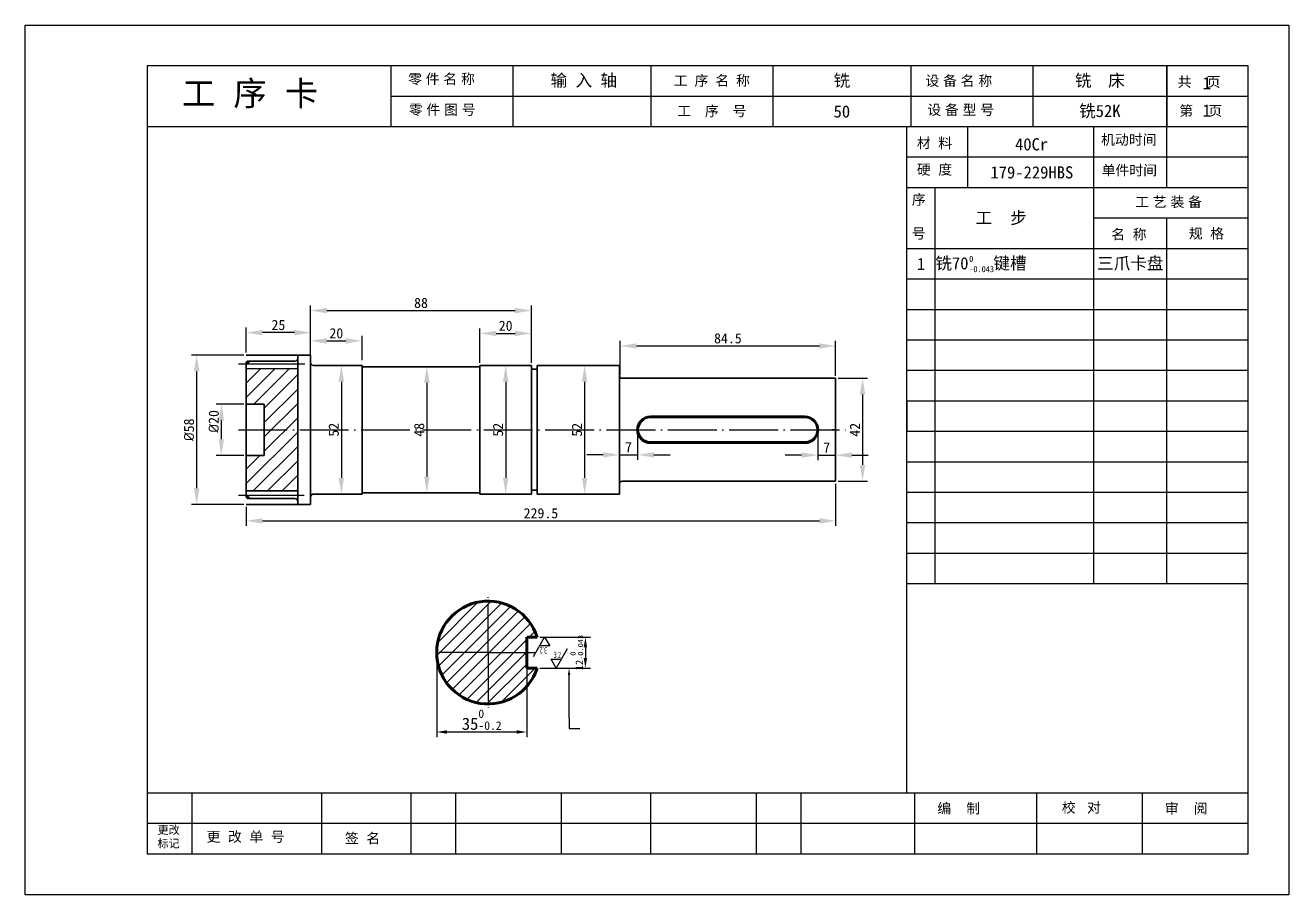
# Model space of a CAD drawing. Header units: millimetres. Extents: x -768 to 1998, y -1210 to -137.
# Drawn here: x 1022.4 to 1333.4, y -757.7 to -543.7 of the extents above; entities that cross this region are included whole.
import ezdxf

# ---------------------------------------------------------------- set-up
doc = ezdxf.new("R2010")
doc.units = ezdxf.units.MM
doc.header["$LTSCALE"] = 0.5
doc.header["$MEASUREMENT"] = 0
doc.linetypes.add('ACAD_ISO04W100', pattern=[30, 24, -3, 0, -3])
doc.layers.add('bx', color=4, linetype='Continuous', plot=False)
doc.layers.add('xi', color=7, linetype='Continuous', lineweight=35)
doc.layers.add('粗实线', color=7, linetype='Continuous', lineweight=70)
for name, color, linetype in [('中心线', 255, 'ACAD_ISO04W100'), ('剖面线', 2, 'Continuous'), ('尺寸标注', 255, 'Continuous'), ('标注线', 3, 'Continuous')]:
    doc.layers.add(name, color=color, linetype=linetype)
doc.styles.add('gbcbig1', font='gbenor.shx', dxfattribs={"width": 0.7, "height": 5, "bigfont": 'gbcbig.shx'})
doc.styles.get("Standard").update_dxf_attribs({"font": '', "height": 2.5})
doc.styles.get('Standard').set_extended_font_data('SimSun')
doc.dimstyles.new('DIN', dxfattribs={"dimtxt": 2.5, "dimasz": 4, "dimexe": 1.25, "dimexo": 0.625, "dimtad": 1, "dimdec": 4, "dimdsep": 46, "dimlunit": 6, "dimtxsty": 'Standard', "dimcen": 2.5, "dimadec": 0, "dimazin": 0, "dimtfac": 1, "dimtdec": 4, "dimtmove": 0, "dimatfit": 3, "dimfxl": 1, "dimtvp": 1, "dimtolj": 1, "dimtzin": 0, "dimarcsym": 0})
doc.dimstyles.new('ISO-25', dxfattribs={"dimtxt": 2.5, "dimasz": 2.5, "dimexe": 1.25, "dimexo": 0.625, "dimtad": 1, "dimdsep": 46, "dimtxsty": 'Standard', "dimcen": 2.5, "dimadec": 0, "dimazin": 0, "dimtp": 0.5, "dimtm": 0.3, "dimtfac": 1, "dimtmove": 0, "dimatfit": 3, "dimfxl": 1, "dimarcsym": 0})

# ---------------------------------------------------------------- blocks, each defined once
blk = doc.blocks.new('gxk1')
at = {"linetype": 'Continuous'}
for p, q in [((84, 7.5), (0, 7.5)), ((0, 0), (0, 7.5)), ((7, 0), (7, 7.5)), ((46, 0), (46, 7.5)), ((64, 0), (64, 7.5)), ((84, 0), (84, 7.5)), ((84, 0), (0, 0))]:
    blk.add_line(p, q, dxfattribs=at)
at = {"linetype": 'Continuous', "flags": 8}
for tag, p in [('XH', (0, 0)), ('GB', (7, 0)), ('MC', (46, 0)), ('GG', (64, 0))]:
    blk.add_attdef(tag, p, '', height=7, dxfattribs=at)
blk = doc.blocks.new('*D179')
at = {"layer": 'Defpoints', "color": 0, "transparency": 16777216}
for p in [(1123.63, -698.04), (1145.79, -698.05), (1145.79, -717.6)]:
    blk.add_point(p, dxfattribs=at)
at = {"layer": '标注线', "color": 0, "lineweight": -2, "transparency": 16777216}
for p, q in [((1123.63, -698.67), (1123.63, -718.85)), ((1145.79, -698.68), (1145.79, -718.85)), ((1126.13, -717.6), (1143.29, -717.6))]:
    blk.add_line(p, q, dxfattribs=at)
at = {"layer": '标注线', "color": 0, "transparency": 16777216}
for points in [[(1126.13, -717.18), (1126.13, -718.02), (1123.63, -717.6)], [(1143.29, -717.18), (1143.29, -718.02), (1145.79, -717.6)]]:
    blk.add_solid(points, dxfattribs=at)
at = {"layer": '标注线', "color": 0, "transparency": 16777216, "insert": (1134.71, -714.58), "char_height": 3, "attachment_point": 5}
blk.add_mtext('35{\\H0.7x;\\S0^ -0.2;}', dxfattribs=at)
blk = doc.blocks.new('*D180')
at = {"layer": 'Defpoints', "color": 0, "transparency": 16777216}
for p in [(1148.35, -694.25), (1148.36, -701.86), (1160.24, -701.86)]:
    blk.add_point(p, dxfattribs=at)
at = {"layer": '标注线', "color": 0, "lineweight": -2, "transparency": 16777216}
for p, q in [((1148.98, -694.25), (1161.49, -694.25)), ((1160.24, -696.75), (1160.24, -699.36)), ((1148.99, -701.86), (1161.49, -701.86))]:
    blk.add_line(p, q, dxfattribs=at)
at = {"layer": '标注线', "color": 0, "transparency": 16777216}
for points in [[(1159.82, -696.75), (1160.65, -696.75), (1160.24, -694.25)], [(1159.82, -699.36), (1160.65, -699.36), (1160.24, -701.86)]]:
    blk.add_solid(points, dxfattribs=at)
at = {"layer": '标注线', "color": 0, "transparency": 16777216, "insert": (1158.11, -698.05), "char_height": 3, "attachment_point": 5, "rotation": 90}
blk.add_mtext('{\\H0.625x;12\\H0.7x;\\S 0^ -0.043;}', dxfattribs=at)
blk = doc.blocks.new('*D181')
at = {"layer": 'Defpoints', "color": 0, "transparency": 16777216}
for p in [(1221.82, -655.88), (1076.75, -661.59), (1221.82, -665.64)]:
    blk.add_point(p, dxfattribs=at)
at = {"layer": 'xi', "color": 0, "lineweight": -2, "transparency": 16777216}
for p, q in [((1221.82, -656.51), (1221.82, -666.89)), ((1076.75, -662.21), (1076.75, -666.89)), ((1080.75, -665.64), (1217.82, -665.64))]:
    blk.add_line(p, q, dxfattribs=at)
at = {"layer": 'xi', "color": 0, "transparency": 16777216}
for points in [[(1080.75, -664.97), (1080.75, -666.31), (1076.75, -665.64)], [(1217.82, -664.97), (1217.82, -666.31), (1221.82, -665.64)]]:
    blk.add_solid(points, dxfattribs=at)
at = {"layer": 'xi', "color": 0, "transparency": 16777216, "insert": (1149.29, -663.77), "char_height": 2.5, "attachment_point": 5}
blk.add_mtext('\\A1;229.5', dxfattribs=at)
blk = doc.blocks.new('*D182')
at = {"layer": 'Defpoints', "color": 0, "transparency": 16777216}
for p in [(1099.27, -627.38), (1099.27, -659.05), (1100.16, -659.05)]:
    blk.add_point(p, dxfattribs=at)
at = {"layer": 'xi', "color": 0, "lineweight": -2, "transparency": 16777216}
for p, q in [((1099.89, -627.38), (1101.41, -627.38)), ((1100.16, -631.38), (1100.16, -655.05)), ((1099.89, -659.05), (1101.41, -659.05))]:
    blk.add_line(p, q, dxfattribs=at)
at = {"layer": 'xi', "color": 0, "transparency": 16777216}
for points in [[(1099.5, -631.38), (1100.83, -631.38), (1100.16, -627.38)], [(1099.5, -655.05), (1100.83, -655.05), (1100.16, -659.05)]]:
    blk.add_solid(points, dxfattribs=at)
at = {"layer": 'xi', "color": 0, "transparency": 16777216, "insert": (1098.29, -643.21), "char_height": 2.5, "attachment_point": 5, "rotation": 90}
blk.add_mtext('\\A1;52', dxfattribs=at)
blk = doc.blocks.new('*D183')
at = {"layer": 'Defpoints', "color": 0, "transparency": 16777216}
for p in [(1122.59, -627.7), (1121.2, -658.74), (1122.59, -658.74)]:
    blk.add_point(p, dxfattribs=at)
at = {"layer": 'xi', "color": 0, "lineweight": -2, "transparency": 16777216}
for p, q in [((1121.96, -627.7), (1119.95, -627.7)), ((1121.2, -631.7), (1121.2, -654.74)), ((1121.96, -658.74), (1119.95, -658.74))]:
    blk.add_line(p, q, dxfattribs=at)
at = {"layer": 'xi', "color": 0, "transparency": 16777216}
for points in [[(1120.53, -631.7), (1121.87, -631.7), (1121.2, -627.7)], [(1120.53, -654.74), (1121.87, -654.74), (1121.2, -658.74)]]:
    blk.add_solid(points, dxfattribs=at)
at = {"layer": 'xi', "color": 0, "transparency": 16777216, "insert": (1119.32, -643.22), "char_height": 2.5, "attachment_point": 5, "rotation": 90}
blk.add_mtext('\\A1;48', dxfattribs=at)
blk = doc.blocks.new('*D184')
at = {"layer": 'Defpoints', "color": 0, "transparency": 16777216}
for p in [(1140.61, -627.38), (1140.61, -659.05), (1140.61, -659.05)]:
    blk.add_point(p, dxfattribs=at)
at = {"layer": 'xi', "color": 0, "lineweight": -2, "transparency": 16777216}
for p, q in [((1139.99, -627.38), (1139.36, -627.38)), ((1140.61, -631.38), (1140.61, -655.05)), ((1139.99, -659.05), (1139.36, -659.05))]:
    blk.add_line(p, q, dxfattribs=at)
at = {"layer": 'xi', "color": 0, "transparency": 16777216}
for points in [[(1139.94, -631.38), (1141.28, -631.38), (1140.61, -627.38)], [(1139.94, -655.05), (1141.28, -655.05), (1140.61, -659.05)]]:
    blk.add_solid(points, dxfattribs=at)
at = {"layer": 'xi', "color": 0, "transparency": 16777216, "insert": (1138.74, -643.21), "char_height": 2.5, "attachment_point": 5, "rotation": 90}
blk.add_mtext('\\A1;52', dxfattribs=at)
blk = doc.blocks.new('*D185')
at = {"layer": 'Defpoints', "color": 0, "transparency": 16777216}
for p in [(1158.47, -627.38), (1158.47, -659.05), (1160.04, -659.05)]:
    blk.add_point(p, dxfattribs=at)
at = {"layer": 'xi', "color": 0, "lineweight": -2, "transparency": 16777216}
for p, q in [((1159.09, -627.38), (1161.29, -627.38)), ((1160.04, -631.38), (1160.04, -655.05)), ((1159.09, -659.05), (1161.29, -659.05))]:
    blk.add_line(p, q, dxfattribs=at)
at = {"layer": 'xi', "color": 0, "transparency": 16777216}
for points in [[(1159.37, -631.38), (1160.7, -631.38), (1160.04, -627.38)], [(1159.37, -655.05), (1160.7, -655.05), (1160.04, -659.05)]]:
    blk.add_solid(points, dxfattribs=at)
at = {"layer": 'xi', "color": 0, "transparency": 16777216, "insert": (1158.16, -643.21), "char_height": 2.5, "attachment_point": 5, "rotation": 90}
blk.add_mtext('\\A1;52', dxfattribs=at)
blk = doc.blocks.new('*D186')
at = {"layer": 'Defpoints', "color": 0, "transparency": 16777216}
for p in [(1221.82, -630.54), (1221.82, -655.88), (1228.45, -655.88)]:
    blk.add_point(p, dxfattribs=at)
at = {"layer": 'xi', "color": 0, "lineweight": -2, "transparency": 16777216}
for p, q in [((1222.45, -630.54), (1229.7, -630.54)), ((1228.45, -634.54), (1228.45, -651.88)), ((1222.45, -655.88), (1229.7, -655.88))]:
    blk.add_line(p, q, dxfattribs=at)
at = {"layer": 'xi', "color": 0, "transparency": 16777216}
for points in [[(1227.78, -634.54), (1229.12, -634.54), (1228.45, -630.54)], [(1227.78, -651.88), (1229.12, -651.88), (1228.45, -655.88)]]:
    blk.add_solid(points, dxfattribs=at)
at = {"layer": 'xi', "color": 0, "transparency": 16777216, "insert": (1226.58, -643.21), "char_height": 2.5, "attachment_point": 5, "rotation": 90}
blk.add_mtext('\\A1;42', dxfattribs=at)
blk = doc.blocks.new('*D187')
at = {"layer": 'Defpoints', "color": 0, "transparency": 16777216}
for p in [(1105.26, -621.34), (1092.6, -626.7), (1105.26, -626.7)]:
    blk.add_point(p, dxfattribs=at)
at = {"layer": 'xi', "color": 0, "lineweight": -2, "transparency": 16777216}
for p, q in [((1092.6, -626.08), (1092.6, -620.09)), ((1096.6, -621.34), (1101.26, -621.34)), ((1105.26, -626.08), (1105.26, -620.09))]:
    blk.add_line(p, q, dxfattribs=at)
at = {"layer": 'xi', "color": 0, "transparency": 16777216}
for points in [[(1096.6, -620.68), (1096.6, -622.01), (1092.6, -621.34)], [(1101.26, -620.68), (1101.26, -622.01), (1105.26, -621.34)]]:
    blk.add_solid(points, dxfattribs=at)
at = {"layer": 'xi', "color": 0, "transparency": 16777216, "insert": (1098.93, -619.47), "char_height": 2.5, "attachment_point": 5}
blk.add_mtext('\\A1;20', dxfattribs=at)
blk = doc.blocks.new('*D188')
at = {"layer": 'Defpoints', "color": 0, "transparency": 16777216}
for p in [(1146.94, -619.51), (1134.28, -627.38), (1146.94, -627.38)]:
    blk.add_point(p, dxfattribs=at)
at = {"layer": 'xi', "color": 0, "lineweight": -2, "transparency": 16777216}
for p, q in [((1134.28, -626.75), (1134.28, -618.26)), ((1146.94, -626.75), (1146.94, -618.26)), ((1138.28, -619.51), (1142.94, -619.51))]:
    blk.add_line(p, q, dxfattribs=at)
at = {"layer": 'xi', "color": 0, "transparency": 16777216}
for points in [[(1138.28, -618.84), (1138.28, -620.17), (1134.28, -619.51)], [(1142.94, -618.84), (1142.94, -620.17), (1146.94, -619.51)]]:
    blk.add_solid(points, dxfattribs=at)
at = {"layer": 'xi', "color": 0, "transparency": 16777216, "insert": (1140.61, -617.63), "char_height": 2.5, "attachment_point": 5}
blk.add_mtext('\\A1;20', dxfattribs=at)
blk = doc.blocks.new('*D189')
at = {"layer": 'Defpoints', "color": 0, "transparency": 16777216}
for p in [(1221.82, -622.59), (1168.8, -630.34), (1221.82, -630.54)]:
    blk.add_point(p, dxfattribs=at)
at = {"layer": 'xi', "color": 0, "lineweight": -2, "transparency": 16777216}
for p, q in [((1168.8, -629.71), (1168.8, -621.34)), ((1221.82, -629.91), (1221.82, -621.34)), ((1172.8, -622.59), (1217.82, -622.59))]:
    blk.add_line(p, q, dxfattribs=at)
at = {"layer": 'xi', "color": 0, "transparency": 16777216}
for points in [[(1172.8, -621.92), (1172.8, -623.26), (1168.8, -622.59)], [(1217.82, -621.92), (1217.82, -623.26), (1221.82, -622.59)]]:
    blk.add_solid(points, dxfattribs=at)
at = {"layer": 'xi', "color": 0, "transparency": 16777216, "insert": (1195.31, -620.72), "char_height": 2.5, "attachment_point": 5}
blk.add_mtext('\\A1;84.5', dxfattribs=at)
blk = doc.blocks.new('*D190')
at = {"layer": 'Defpoints', "color": 0, "transparency": 16777216}
for p in [(1146.94, -613.88), (1092.6, -624.85), (1146.94, -624.85)]:
    blk.add_point(p, dxfattribs=at)
at = {"layer": 'xi', "color": 0, "lineweight": -2, "transparency": 16777216}
for p, q in [((1092.6, -624.23), (1092.6, -612.63)), ((1146.94, -624.23), (1146.94, -612.63)), ((1096.6, -613.88), (1142.94, -613.88))]:
    blk.add_line(p, q, dxfattribs=at)
at = {"layer": 'xi', "color": 0, "transparency": 16777216}
for points in [[(1096.6, -613.21), (1096.6, -614.55), (1092.6, -613.88)], [(1142.94, -613.21), (1142.94, -614.55), (1146.94, -613.88)]]:
    blk.add_solid(points, dxfattribs=at)
at = {"layer": 'xi', "color": 0, "transparency": 16777216, "insert": (1119.77, -612.01), "char_height": 2.5, "attachment_point": 5}
blk.add_mtext('\\A1;88', dxfattribs=at)
blk = doc.blocks.new('*D191')
at = {"layer": 'Defpoints', "color": 0, "transparency": 16777216}
for p in [(1076.75, -619.3), (1076.75, -624.85), (1092.6, -624.85)]:
    blk.add_point(p, dxfattribs=at)
at = {"layer": 'xi', "color": 0, "lineweight": -2, "transparency": 16777216}
for p, q in [((1076.75, -624.23), (1076.75, -618.05)), ((1092.6, -624.23), (1092.6, -618.05)), ((1088.6, -619.3), (1080.75, -619.3))]:
    blk.add_line(p, q, dxfattribs=at)
at = {"layer": 'xi', "color": 0, "transparency": 16777216}
for points in [[(1080.75, -618.64), (1080.75, -619.97), (1076.75, -619.3)], [(1088.6, -618.64), (1088.6, -619.97), (1092.6, -619.3)]]:
    blk.add_solid(points, dxfattribs=at)
at = {"layer": 'xi', "color": 0, "transparency": 16777216, "insert": (1084.67, -617.43), "char_height": 2.5, "attachment_point": 5}
blk.add_mtext('\\A1;25', dxfattribs=at)
blk = doc.blocks.new('*D192')
at = {"layer": 'Defpoints', "color": 0, "transparency": 16777216}
for p in [(1070.63, -636.88), (1076.75, -636.88), (1076.75, -649.54)]:
    blk.add_point(p, dxfattribs=at)
at = {"layer": 'xi', "color": 0, "lineweight": -2, "transparency": 16777216}
for p, q in [((1076.12, -636.88), (1069.38, -636.88)), ((1070.63, -645.54), (1070.63, -640.88)), ((1076.12, -649.54), (1069.38, -649.54))]:
    blk.add_line(p, q, dxfattribs=at)
at = {"layer": 'xi', "color": 0, "transparency": 16777216}
for points in [[(1069.97, -640.88), (1071.3, -640.88), (1070.63, -636.88)], [(1069.97, -645.54), (1071.3, -645.54), (1070.63, -649.54)]]:
    blk.add_solid(points, dxfattribs=at)
at = {"layer": 'xi', "color": 0, "transparency": 16777216, "insert": (1068.76, -641.15), "char_height": 2.5, "attachment_point": 5, "rotation": 90}
blk.add_mtext('\\A1;{\\fISOCPEUR|b0|i0|c0|p34;%%C}20', dxfattribs=at)
blk = doc.blocks.new('*D193')
at = {"layer": 'Defpoints', "color": 0, "transparency": 16777216}
for p in [(1064.55, -624.85), (1076.75, -624.85), (1076.75, -661.59)]:
    blk.add_point(p, dxfattribs=at)
at = {"layer": 'xi', "color": 0, "lineweight": -2, "transparency": 16777216}
for p, q in [((1076.12, -624.85), (1063.3, -624.85)), ((1064.55, -657.59), (1064.55, -628.85)), ((1076.12, -661.59), (1063.3, -661.59))]:
    blk.add_line(p, q, dxfattribs=at)
at = {"layer": 'xi', "color": 0, "transparency": 16777216}
for points in [[(1063.88, -628.85), (1065.22, -628.85), (1064.55, -624.85)], [(1063.88, -657.59), (1065.22, -657.59), (1064.55, -661.59)]]:
    blk.add_solid(points, dxfattribs=at)
at = {"layer": 'xi', "color": 0, "transparency": 16777216, "insert": (1062.67, -643.22), "char_height": 2.5, "attachment_point": 5, "rotation": 90}
blk.add_mtext('\\A1;{\\fISOCPEUR|b0|i0|c0|p34;%%C}58', dxfattribs=at)
blk = doc.blocks.new('*D194')
at = {"layer": 'Defpoints', "color": 0, "transparency": 16777216}
for p in [(1168.61, -643.21), (1173.1, -643.21), (1173.1, -649.38)]:
    blk.add_point(p, dxfattribs=at)
at = {"layer": '尺寸标注', "color": 0, "lineweight": -2, "transparency": 16777216}
for p, q in [((1168.61, -643.83), (1168.61, -650.63)), ((1173.1, -643.84), (1173.1, -650.63)), ((1164.61, -649.38), (1160.61, -649.38)), ((1168.61, -649.38), (1173.1, -649.38)), ((1177.1, -649.38), (1181.1, -649.38))]:
    blk.add_line(p, q, dxfattribs=at)
at = {"layer": '尺寸标注', "color": 0, "transparency": 16777216}
for points in [[(1164.61, -648.71), (1164.61, -650.05), (1168.61, -649.38)], [(1177.1, -648.71), (1177.1, -650.05), (1173.1, -649.38)]]:
    blk.add_solid(points, dxfattribs=at)
at = {"layer": '尺寸标注', "color": 0, "transparency": 16777216, "insert": (1170.85, -647.5), "char_height": 2.5, "attachment_point": 5}
blk.add_mtext('\\A1;7', dxfattribs=at)
blk = doc.blocks.new('*D195')
at = {"layer": 'Defpoints', "color": 0, "transparency": 16777216}
for p in [(1217.44, -643.21), (1221.82, -643.22), (1221.82, -649.46)]:
    blk.add_point(p, dxfattribs=at)
at = {"layer": '尺寸标注', "color": 0, "lineweight": -2, "transparency": 16777216}
for p, q in [((1217.44, -643.84), (1217.44, -650.71)), ((1221.82, -643.85), (1221.82, -650.71)), ((1213.44, -649.46), (1209.44, -649.46)), ((1217.44, -649.46), (1221.82, -649.46)), ((1225.82, -649.46), (1229.82, -649.46))]:
    blk.add_line(p, q, dxfattribs=at)
at = {"layer": '尺寸标注', "color": 0, "transparency": 16777216}
for points in [[(1213.44, -648.79), (1213.44, -650.12), (1217.44, -649.46)], [(1225.82, -648.79), (1225.82, -650.12), (1221.82, -649.46)]]:
    blk.add_solid(points, dxfattribs=at)
at = {"layer": '尺寸标注', "color": 0, "transparency": 16777216, "insert": (1219.63, -647.58), "char_height": 2.5, "attachment_point": 5}
blk.add_mtext('\\A1;7', dxfattribs=at)

msp = doc.modelspace()

# ---------------------------------------------------------------- hatches: boundary and pattern name
h = msp.add_hatch()
h.set_pattern_fill('ANSI31', color=0, scale=20, angle=180)
h.set_pattern_definition([(225, (620.6386, -1137.3161), (1.767767, -1.767767), [])])
h.paths.add_polyline_path([(1076.74979, -658.25778), (1086.0916, -658.25778), (1089.41585, -658.25778), (1089.41585, -643.21456), (1081.1819, -643.21456), (1081.1819, -649.54759), (1076.74979, -649.54759)])
h.paths.add_polyline_path([(1076.74979, -636.87545), (1081.1819, -636.87545), (1081.1819, -643.21456), (1089.41585, -643.21456), (1089.41585, -628.19498), (1076.74979, -628.17133)])
at = {"layer": '剖面线'}
h = msp.add_hatch(dxfattribs=at)
h.set_pattern_fill('ANSI31', color=256, scale=0.675523)
h.set_pattern_definition([(45, (1081.1361, -747.3789), (-1.516593, 1.516593), [])])
edge = h.paths.add_edge_path()
edge.add_arc((1136.28111, -698.04878), 12.6539, 17.481332, 342.4641439)
edge.add_line((1148.34697, -701.86144), (1145.78977, -701.86144))
edge.add_line((1145.78977, -701.86144), (1145.78977, -694.24761))
edge.add_line((1145.78977, -694.24761), (1148.35059, -694.24761))

# ---------------------------------------------------------------- linework, layer by layer
at = {"color": 0, "linetype": 'ByBlock'}
for p, q in [((1323.36011, -553.65532), (1052.36011, -553.65532)), ((1052.36011, -553.65532), (1052.36011, -747.65532)), ((1112.36011, -553.65532), (1112.36011, -568.65532)), ((1142.36011, -553.65532), (1142.36011, -568.65532)), ((1176.36011, -553.65532), (1176.36011, -568.65532)), ((1206.36011, -553.65532), (1206.36011, -568.65532)), ((1240.36011, -553.65532), (1240.36011, -568.65532)), ((1270.36011, -553.65532), (1270.36011, -568.65532)), ((1303.36011, -583.65532), (1303.36011, -553.65532)), ((1303.36011, -553.65532), (1303.36011, -568.65532)), ((1323.36011, -747.65532), (1323.36011, -553.65532)), ((1323.36011, -561.15532), (1112.36011, -561.15532)), ((1323.36011, -568.65532), (1052.36011, -568.65532)), ((1239.36011, -732.65532), (1239.36011, -568.65532)), ((1254.36011, -583.65532), (1254.36011, -568.65532)), ((1285.36011, -598.65532), (1285.36011, -568.65532)), ((1323.36011, -576.15532), (1239.36011, -576.15532)), ((1323.36011, -583.65532), (1239.36011, -583.65532)), ((1246.36011, -598.65532), (1246.36011, -583.65532)), ((1323.36011, -591.15532), (1285.36011, -591.15532)), ((1303.36011, -598.65532), (1303.36011, -591.15532)), ((1323.36011, -598.65532), (1239.36011, -598.65532)), ((1239.36011, -636.15532), (1239.36011, -643.65532)), ((1323.36011, -732.65532), (1052.36011, -732.65532)), ((1063.36011, -732.65532), (1063.36011, -747.65532)), ((1095.36011, -747.65532), (1095.36011, -732.65532)), ((1117.36011, -747.65532), (1117.36011, -732.65532)), ((1128.36011, -747.65532), (1128.36011, -732.65532)), ((1154.36011, -747.65532), (1154.36011, -732.65532)), ((1176.36011, -747.65532), (1176.36011, -732.65532)), ((1202.36011, -747.65532), (1202.36011, -732.65532)), ((1213.36011, -747.65532), (1213.36011, -732.65532)), ((1241.36011, -747.65532), (1241.36011, -732.65532)), ((1271.36011, -747.65532), (1271.36011, -732.65532)), ((1297.36011, -747.65532), (1297.36011, -732.65532)), ((1323.36011, -740.15532), (1052.36011, -740.15532)), ((1323.36011, -747.65532), (1052.36011, -747.65532))]:
    msp.add_line(p, q, dxfattribs=at)
at = {"color": 0, "linetype": 'ByBlock', "lineweight": 30}
msp.add_line((1052.36011, -568.65532), (1052.36011, -568.65532), dxfattribs=at)
for p, q in [((1091.17964, -627.07496), (1074.85495, -627.07496)), ((1091.01279, -659.3778), (1074.85495, -659.3778))]:
    msp.add_line(p, q)
at = {"layer": 'bx', "color": 0, "linetype": 'ByBlock'}
msp.add_lwpolyline([(1022.36011, -543.65532), (1333.36011, -543.65532), (1333.36011, -757.65532), (1022.36011, -757.65532)], close=True, dxfattribs=at)
at = {"layer": 'xi', "color": 0}
for p, q in [((1089.41585, -624.85316), (1076.74979, -624.85316)), ((1076.74979, -659.50885), (1076.74979, -626.94391)), ((1221.82041, -643.22064), (1221.82041, -630.53634)), ((1221.82041, -630.53634), (1221.82041, -655.88062)), ((1076.74979, -643.20848), (1076.74979, -659.50885)), ((1220.86725, -643.20848), (1221.82041, -643.22064)), ((1221.82041, -643.22064), (1221.82041, -643.22064)), ((1219.54453, -655.88062), (1220.86725, -655.88062)), ((1220.86725, -655.88062), (1221.82041, -655.88062)), ((1092.59756, -661.58811), (1076.74979, -661.58811))]:
    msp.add_line(p, q, dxfattribs=at)
at = {"layer": 'xi'}
for p, q in [((1089.41585, -624.85316), (1092.59756, -624.85316)), ((1089.41585, -624.85924), (1089.41585, -625.63677)), ((1089.41585, -624.85924), (1092.59756, -624.85924)), ((1092.59756, -624.85316), (1092.59756, -626.70342)), ((1092.59756, -624.85924), (1092.59756, -626.7095)), ((1076.74979, -627.07496), (1076.74979, -626.94391)), ((1076.74979, -627.07496), (1076.74979, -628.17133)), ((1076.74979, -628.16525), (1076.74979, -636.87545)), ((1076.74979, -628.17133), (1076.74979, -636.88153)), ((1076.74979, -628.17133), (1089.41585, -628.19498)), ((1077.38141, -626.31229), (1088.74033, -626.31229)), ((1089.41585, -625.63677), (1089.41585, -658.25778)), ((1092.59756, -659.72569), (1092.59756, -626.70342)), ((1092.59756, -659.73177), (1092.59756, -626.7095)), ((1093.27309, -627.37894), (1105.26362, -627.37894)), ((1105.26362, -627.37894), (1105.26362, -659.05017)), ((1105.26362, -627.70049), (1134.27734, -627.70049)), ((1134.27734, -627.70049), (1134.27734, -627.37894)), ((1134.27734, -627.37894), (1146.94408, -627.37894)), ((1134.27734, -627.70049), (1134.27734, -659.05017)), ((1146.94408, -627.37894), (1146.94408, -658.10917)), ((1148.3262, -627.37894), (1148.3262, -659.05017)), ((1168.60608, -627.37894), (1148.3262, -627.37894)), ((1168.60608, -629.86082), (1168.60608, -627.37894)), ((1146.94408, -628.31995), (1148.3262, -628.31995)), ((1168.60608, -656.55614), (1168.60608, -629.86082)), ((1169.2816, -630.53634), (1221.82041, -630.53634)), ((1221.82041, -631.50166), (1221.82041, -654.93961)), ((1076.74979, -636.87545), (1081.1819, -636.87545)), ((1076.74979, -649.54151), (1076.74979, -636.87545)), ((1076.74979, -636.88153), (1081.1819, -636.88153)), ((1076.74979, -649.54759), (1076.74979, -636.88153)), ((1081.1819, -636.87545), (1081.1819, -649.54151)), ((1081.1819, -636.88153), (1081.1819, -649.54759)), ((1081.1819, -649.54151), (1076.74979, -649.54151)), ((1076.74979, -649.54151), (1076.74979, -658.2517)), ((1081.1819, -649.54759), (1076.74979, -649.54759)), ((1076.74979, -649.54759), (1076.74979, -658.25778)), ((1220.86725, -655.88062), (1169.2816, -655.88062)), ((1076.74979, -658.25778), (1086.0916, -658.25778)), ((1076.74979, -658.25778), (1076.74979, -659.50885)), ((1086.0916, -658.25778), (1089.41585, -658.25778)), ((1089.41585, -658.25778), (1089.41585, -661.58811)), ((1105.26362, -659.05017), (1093.27309, -659.05017)), ((1134.27734, -658.74078), (1105.26362, -658.74078)), ((1146.94408, -659.05017), (1134.27734, -659.05017)), ((1146.94408, -658.10917), (1146.94408, -659.05017)), ((1146.94408, -658.10917), (1148.3262, -658.10917)), ((1148.3262, -659.05017), (1168.60608, -659.05017)), ((1168.60608, -656.55614), (1168.60608, -659.05017)), ((1077.38141, -660.12898), (1088.74033, -660.12898)), ((1092.59756, -661.58811), (1092.59756, -659.72569)), ((1092.59756, -661.59419), (1092.59756, -659.73177))]:
    msp.add_line(p, q, dxfattribs=at)
for centre, start, end in [((1088.74033, -625.63677), 270, 0), ((1093.27309, -626.70342), 180, 270), ((1093.27309, -626.7095), 180, 270), ((1169.2816, -629.86082), 180, 270), ((1169.2816, -656.55614), 90, 180), ((1093.27309, -659.72569), 90, 180), ((1093.27309, -659.73177), 90, 180), ((1088.74033, -660.8045), 0, 90)]:
    msp.add_arc(centre, 0.67552, start, end, dxfattribs=at)
at = {"layer": '中心线'}
for p, q in [((1074.85495, -643.21456), (1225.06157, -643.21456)), ((1136.28111, -698.04878), (1136.28111, -683.48788)), ((1136.28111, -698.04878), (1122.87603, -698.04878)), ((1136.28111, -698.04878), (1147.75555, -698.04878)), ((1136.28111, -698.04878), (1136.28111, -712.62117))]:
    msp.add_line(p, q, dxfattribs=at)
at = {"layer": '标注线'}
for p, q in [((1147.43245, -699.05886), (1150.19824, -694.24761)), ((1151.46847, -696.43275), (1148.94294, -696.43275)), ((1150.19824, -694.24761), (1151.46847, -696.43275)), ((1153.03408, -701.86144), (1151.78677, -699.71573)), ((1151.78677, -699.71573), (1154.26674, -699.71573)), ((1155.74997, -697.13699), (1153.03408, -701.86144)), ((1156.2158, -714.22826), (1156.2158, -703.55024)), ((1156.2158, -714.22826), (1156.2158, -716.74389)), ((1156.2158, -716.74389), (1158.86047, -716.73848))]:
    msp.add_line(p, q, dxfattribs=at)
msp.add_solid([(1155.93433, -703.55024), (1156.49727, -703.55024), (1156.2158, -701.86144)], dxfattribs=at)
at = {"layer": '粗实线'}
for p, q in [((1076.74979, -626.94391), (1077.38141, -626.31229)), ((1214.27488, -640.05108), (1176.26455, -640.05108)), ((1176.26455, -646.37803), (1214.27488, -646.37803)), ((1076.74979, -659.50885), (1077.38141, -660.12898)), ((1148.35059, -694.24761), (1145.78977, -694.24761)), ((1145.78977, -694.24761), (1145.78977, -701.86144)), ((1145.78977, -701.86144), (1148.34697, -701.86144))]:
    msp.add_line(p, q, dxfattribs=at)
for centre, radius, start, end in [((1176.26455, -643.21456), 3.16347, 90, 270), ((1214.27488, -643.21456), 3.16347, 270, 90), ((1136.28111, -698.04878), 12.6539, 17.481332, 342.4641439)]:
    msp.add_arc(centre, radius, start, end, dxfattribs=at)

# ---------------------------------------------------------------- block references
at = {"color": 0, "linetype": 'ByBlock'}
for p in [(1239.36011, -606.15532), (1239.36011, -613.65532), (1239.36011, -621.15532), (1239.36011, -628.65532), (1239.36011, -636.15532), (1239.36011, -643.65532), (1239.36011, -651.15532), (1239.36011, -658.65532), (1239.36011, -666.15532), (1239.36011, -673.65532), (1239.36011, -681.15532)]:
    msp.add_blockref('gxk1', p, dxfattribs=at)

# ---------------------------------------------------------------- texts
at = {"color": 0, "linetype": 'ByBlock', "attachment_point": 1}
for s, insert, char_height, width in [('{\\fￋￎￌ￥|b0|i0|c134|p2;工  序  卡}', (1060.96062, -557.40551), 6, 58.6449659), ('{\\fￋￎￌ￥|b0|i0|c134|p2;共    页}', (1306.00555, -556.32719), 2.5, 17.6706), ('{\\fￋￎￌ￥|b0|i0|c134|p2;第    页}', (1306.43654, -563.43027), 2.5, 18.5326), ('{\\fￋￎￌ￥|b0|i0|c134|p2;机动时间}', (1287.16921, -570.55463), 2.5, 18), ('{\\fￋￎￌ￥|b0|i0|c134|p2;单件时间}', (1287.30559, -578.09854), 2.5, 18), ('{\\fￋￎￌ￥|b0|i0|c134|p2;工    步}', (1256.25769, -589.55501), 3, 28.7499)]:
    msp.add_mtext(s, dxfattribs=dict(at, insert=insert, char_height=char_height, width=width))
at = {"color": 0, "linetype": 'ByBlock', "lineweight": 30, "attachment_point": 1}
for s, insert, char_height, width in [('\\fￋￎￌ￥|b0|i0|c134|p2;零 件 名 称', (1116.60299, -555.60639), 2.5, 36.6), ('\\fￋￎￌ￥|b0|i0|c134|p2;零 件 图 号', (1116.76294, -563.1885), 2.5, 30), ('\\fￋￎￌ￥|b0|i0|c134|p2;设 备 型 号', (1244.41013, -563.21228), 2.5, 29.4), ('{\\fￋￎￌ￥|b0|i0|c134|p2;材  料}', (1241.827, -571.38519), 2.5, 15), ('{\\fￋￎￌ￥|b0|i0|c134|p2;硬  度}', (1241.827, -577.90566), 2.5, 14.2145265), ('{\\fￋￎￌ￥|b0|i0|c134|p2;序\\P\\P号}', (1240.59288, -585.316), 2.5, 5.073), ('{\\fￋￎￌ￥|b0|i0|c134|p2;工 艺 装 备}', (1295.56924, -585.88907), 2.5, 38.2164), ('{\\fￋￎￌ￥|b0|i0|c134|p2;名  称}', (1289.68551, -593.85888), 2.5, 17.7554), ('{\\fￋￎￌ￥|b0|i0|c134|p2;规  格}', (1308.75896, -593.65536), 2.5, 29.7614), ('{\\fￋￎￌ￥|b0|i0|c134|p2;编    制}', (1246.86011, -735.15532), 2.5, 30), ('{\\fￋￎￌ￥|b0|i0|c134|p2;校   对}', (1277.5086, -734.93941), 2.5, 26), ('{\\fￋￎￌ￥|b0|i0|c134|p2;审    阅}', (1302.86011, -735.15532), 2.5, 26), ('{\\fￋￎￌ￥|b0|i0|c134|p2;更改\\P标记}', (1054.90783, -740.70653), 2, 9), ('{\\fￋￎￌ￥|b0|i0|c134|p2;更  改  单  号}', (1066.98311, -742.12236), 2.5, 30.9400451), ('{\\fￋￎￌ￥|b0|i0|c134|p2;签  名}', (1101.03836, -742.50615), 2.5, 18.2414)]:
    msp.add_mtext(s, dxfattribs=dict(at, insert=insert, char_height=char_height, width=width))
for s, insert, char_height, width, attachment_point in [('{\\fKaiTi_GB2312|b0|i0|c134|p49;输 入 轴}', (1159.84349, -557.36861), 3, 34, 5), ('工 序 名 称', (1191.36011, -557.40532), 2.5, 30, 5), ('1', (1312.18092, -556.38912), 3, 6.1620423, 1), ('工  序  号', (1191.36011, -564.90532), 2.5, 30, 5), ('1', (1312.14674, -563.11966), 3, 6.1620423, 1), ('40Cr', (1270.06553, -572.977), 3, 31, 5)]:
    msp.add_mtext(s, dxfattribs=dict(insert=insert, char_height=char_height, width=width, attachment_point=attachment_point))
at = {"color": 0, "linetype": 'ByBlock', "lineweight": 40, "insert": (1243.94151, -556.06092), "char_height": 2.5, "width": 26.4, "attachment_point": 1}
msp.add_mtext('\\fￋￎￌ￥|b0|i0|c134|p2;设 备 名 称', dxfattribs=at)
at = {"layer": 'xi'}
for s, insert, char_height, width, attachment_point in [('{\\fKaiTi_GB2312|b0|i0|c134|p49;铣}', (1223.36011, -557.40532), 3, 34, 5), ('{\\fKaiTi_GB2312|b0|i0|c134|p49;铣  床}', (1286.86011, -557.40532), 3, 33, 5), ('{\\fKaiTi_GB2312|b0|i0|c134|p49;铣}52K', (1286.86011, -564.90532), 3, 33, 5), ('50', (1223.36011, -564.90532), 3, 34, 5), ('179-229HBS', (1270.13225, -579.88747), 3, 31, 5), ('1', (1242.86011, -602.40532), 3, 7, 5), ('铣70   键槽', (1246.36011, -602.40532), 3, 39, 4), ('0\\P-0.043', (1254.70554, -600.4251), 1.5, 41.8983294, 1), ('{\\fKaiTi_GB2312|b0|i0|c134|p49;三爪卡盘}', (1294.36011, -602.40532), 3, 18, 5)]:
    msp.add_mtext(s, dxfattribs=dict(at, insert=insert, char_height=char_height, width=width, attachment_point=attachment_point))
at = {"layer": '标注线', "insert": (1150.86424, -698.30888), "char_height": 1.537279, "attachment_point": 1, "rotation": 180, "style": 'gbcbig1'}
msp.add_mtext_dynamic_manual_height_columns('3.2', width=18.0586218, gutter_width=25, heights=[0], dxfattribs=at)
at = {"layer": '标注线', "insert": (1152.38009, -697.87344), "char_height": 1.509544, "attachment_point": 1, "style": 'gbcbig1'}
msp.add_mtext_dynamic_manual_height_columns('3.2', width=18.0586218, gutter_width=25, heights=[0], dxfattribs=at)

# ---------------------------------------------------------------- dimensions: what is measured, and where the dimension line sits
at = {"layer": 'xi', "color": 0}
for base, p1, p2, text, picture, middle in [((1146.94408, -613.88051), (1092.59756, -624.85316), (1146.94408, -624.85316), '88', '*D190', (1119.77082, -612.00551)), ((1105.26362, -621.34285), (1092.59756, -626.70342), (1105.26362, -626.70342), '20', '*D187', (1098.93059, -619.46785)), ((1221.82041, -622.59128), (1168.80393, -630.33848), (1221.82041, -630.53634), '84.5', '*D189', (1195.31217, -620.71628)), ((1221.82041, -665.64026), (1076.74979, -661.58811), (1221.82041, -655.88062), '229.5', '*D181', (1149.2851, -663.76526))]:
    dim = msp.add_linear_dim(base=base, p1=p1, p2=p2, text=text, dimstyle='DIN', dxfattribs=at)
    dim.commit()
    dim.dimension.update_dxf_attribs({"geometry": picture, "text_midpoint": middle})
for base, p1, p2, angle, text, picture, middle in [((1076.74979, -619.30455), (1092.59756, -624.85316), (1076.74979, -624.85316), 180, '25', '*D191', (1084.67368, -617.42955)), ((1064.54836, -624.85316), (1076.74979, -661.58811), (1076.74979, -624.85316), 270, '{\\fISOCPEUR|b0|i0|c0|p34;%%C}58', '*D193', (1062.67336, -643.22064)), ((1100.16261, -659.05017), (1099.26836, -627.37894), (1099.26836, -659.05017), 90, '52', '*D182', (1098.28761, -643.21456)), ((1121.19995, -658.74078), (1122.58703, -627.70049), (1122.58703, -658.74078), 90, '48', '*D183', (1119.32495, -643.22064)), ((1140.61071, -659.05017), (1140.61071, -627.37894), (1140.61071, -659.05017), 90, '52', '*D184', (1138.73571, -643.21456)), ((1160.03812, -659.05017), (1158.46614, -627.37894), (1158.46614, -659.05017), 90, '52', '*D185', (1158.16312, -643.21456)), ((1228.45084, -655.88062), (1221.82041, -630.53634), (1221.82041, -655.88062), 90, '42', '*D186', (1226.57584, -643.20848))]:
    dim = msp.add_linear_dim(base=base, p1=p1, p2=p2, angle=angle, text=text, dimstyle='DIN', dxfattribs=at)
    dim.commit()
    dim.dimension.update_dxf_attribs({"geometry": picture, "text_midpoint": middle})
dim = msp.add_linear_dim(base=(1146.94408, -619.50822), p1=(1134.27734, -627.37894), p2=(1146.94408, -627.37894), text='20', dimstyle='DIN', dxfattribs=at)
dim.commit()
dim.dimension.update_dxf_attribs({"geometry": '*D188', "text_midpoint": (1140.61071, -619.50822), "dimtype": 160})
dim = msp.add_linear_dim(base=(1070.63212, -636.87545), p1=(1076.74979, -649.54151), p2=(1076.74979, -636.87545), angle=270, text='{\\fISOCPEUR|b0|i0|c0|p34;%%C}20', dimstyle='DIN', dxfattribs=at)
dim.commit()
dim.dimension.update_dxf_attribs({"geometry": '*D192', "text_midpoint": (1070.63212, -641.15358), "dimtype": 160})
at = {"layer": '尺寸标注', "color": 0}
dim = msp.add_linear_dim(base=(1173.10107, -649.37908), p1=(1168.60608, -643.20848), p2=(1173.10107, -643.21205), text='7', dimstyle='DIN', dxfattribs=at)
dim.commit()
dim.dimension.update_dxf_attribs({"geometry": '*D194', "text_midpoint": (1170.85358, -647.50408)})
dim = msp.add_linear_dim(base=(1221.82041, -649.45661), p1=(1217.43836, -643.21456), p2=(1221.82041, -643.22064), text='7', dimstyle='DIN', dxfattribs=at)
dim.commit()
dim.dimension.update_dxf_attribs({"geometry": '*D195', "text_midpoint": (1219.62939, -649.45661), "dimtype": 160})
at = {"layer": '标注线'}
dim = msp.add_linear_dim(base=(1160.23804, -701.86144), p1=(1148.35059, -694.24761), p2=(1148.36352, -701.86144), angle=90, text='{\\H0.625x;12\\H0.7x;\\S 0^ -0.043;}', dimstyle='ISO-25', override={"dimpost": '%%c<>'}, dxfattribs=at)
dim.commit()
dim.dimension.update_dxf_attribs({"geometry": '*D180', "text_midpoint": (1160.23804, -698.05453), "dimtype": 160})
dim = msp.add_linear_dim(base=(1145.78977, -717.60025), p1=(1123.62721, -698.04276), p2=(1145.78977, -698.05453), text='35{\\H0.7x;\\S0^ -0.2;}', dimstyle='ISO-25', override={"dimpost": '%%c<>'}, dxfattribs=at)
dim.commit()
dim.dimension.update_dxf_attribs({"geometry": '*D179', "text_midpoint": (1134.70849, -714.58358)})

doc.saveas('drawing.dxf')
